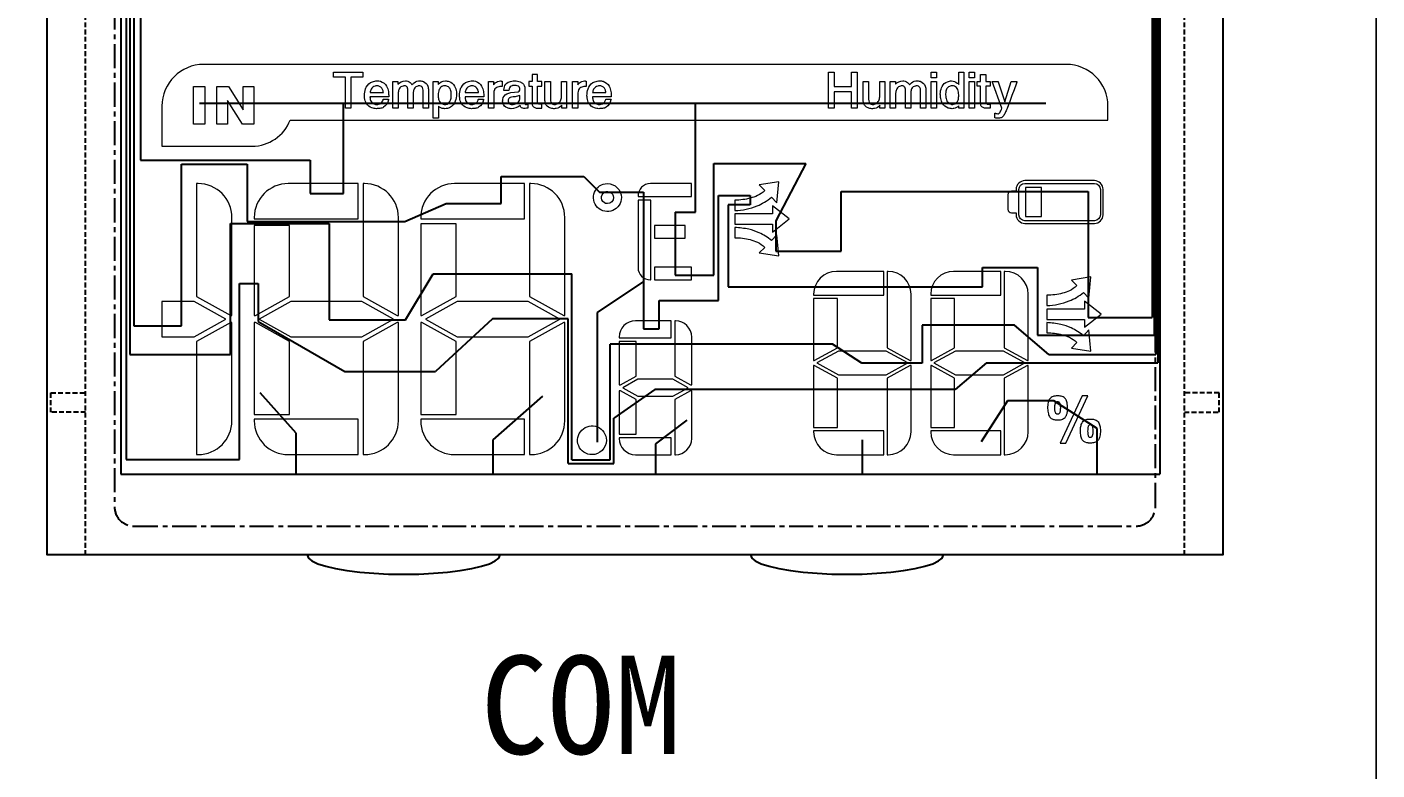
# Model space of a CAD drawing. Header units: millimetres. Extents: x 406 to 1082, y -777 to -474.
# Drawn here: x 824.7 to 894.7, y -740.5 to -701.9 of the extents above; entities that cross this region are included whole.
import ezdxf

# ---------------------------------------------------------------- set-up
doc = ezdxf.new("R2010")
doc.units = ezdxf.units.MM
doc.linetypes.add('CENTER', pattern=[2, 1.25, -0.25, 0.25, -0.25])
doc.linetypes.add('HIDDEN', pattern=[0.375, 0.25, -0.125])
doc.layers.add('COM', color=1, linetype='Continuous')
doc.layers.add('SPEC', color=2, linetype='Continuous')

msp = doc.modelspace()

# ---------------------------------------------------------------- linework, layer by layer
msp.add_lwpolyline([(886.711, -644.302), (886.711, -729.302), (825.711, -729.302), (825.711, -644.302)], close=True)
at = {"linetype": 'HIDDEN'}
for points in [[(827.711, -729.302), (827.711, -644.302)], [(884.711, -729.302), (884.711, -644.302)], [(827.711, -721.898), (825.911, -721.898), (825.911, -720.898), (827.711, -720.898)], [(884.711, -721.898), (886.511, -721.898), (886.511, -720.898), (884.711, -720.898)]]:
    msp.add_lwpolyline(points, dxfattribs=at)
at = {"linetype": 'CENTER'}
msp.add_lwpolyline([(829.211, -646.802), (829.211, -726.802, 0.414214), (830.211, -727.802), (882.211, -727.802, 0.414214), (883.211, -726.802), (883.211, -646.802, 0.414214), (882.211, -645.802), (830.211, -645.802, 0.414214)], format="xyb", close=True, dxfattribs=at)
at = {"lineweight": 9}
for points in [[(878.584, -703.859), (833.84, -703.859, 0.414121), (831.675, -706.024), (831.675, -708.098), (836.352, -708.098, 0.309615), (838.326, -706.746), (880.749, -706.746), (880.749, -706.024, 0.41413)], [(851.26, -705.914, -0.098057), (851.199, -705.905, -0.305908), (851.156, -705.844), (851.156, -705.837), (851.155, -705.829), (851.155, -704.989), (851.374, -704.989), (851.374, -704.751), (851.155, -704.751), (851.155, -704.383), (850.877, -704.383), (850.877, -704.751), (850.708, -704.751), (850.708, -704.989), (850.877, -704.989), (850.877, -705.848, 0.039434), (850.88, -705.911, 0.170239), (850.942, -706.053, 0.157203), (851.087, -706.125, 0.044671), (851.18, -706.133), (851.374, -706.133), (851.374, -705.914)], [(873.274, -706.133), (873.016, -706.133), (873.016, -706.005, -0.183421), (872.757, -706.145, -0.039576), (872.663, -706.153, -0.068649), (872.465, -706.119, -0.192029), (872.167, -705.877, -0.080212), (872.078, -705.632, -0.040799), (872.051, -705.403, -0.080763), (872.116, -705.067, -0.028773), (872.148, -704.996, -0.185136), (872.417, -704.755, -0.079811), (872.631, -704.711, -0.175681), (872.931, -704.822, -0.037067), (873.006, -704.892), (873.006, -704.263), (873.274, -704.263)], [(874.636, -704.989), (874.417, -704.989), (874.417, -705.829), (874.418, -705.837), (874.418, -705.844, 0.305908), (874.461, -705.905, 0.098057), (874.522, -705.914), (874.636, -705.914), (874.636, -706.133), (874.442, -706.133, -0.044671), (874.349, -706.125, -0.157203), (874.204, -706.053, -0.170239), (874.142, -705.911, -0.039434), (874.139, -705.848), (874.139, -704.989), (873.97, -704.989), (873.97, -704.751), (874.139, -704.751), (874.139, -704.383), (874.417, -704.383), (874.417, -704.751), (874.636, -704.751)], [(843.438, -705.546), (842.464, -705.546, 0.07695), (842.493, -705.726, 0.238281), (842.671, -705.91, 0.087418), (842.827, -705.934, 0.036987), (842.904, -705.923, 0.243649), (843.126, -705.751, 0.043447), (843.151, -705.684), (843.156, -705.666), (843.423, -705.666), (843.418, -705.695, -0.207405), (843.169, -706.078, -0.103909), (842.982, -706.14, -0.037595), (842.797, -706.153, -0.072268), (842.566, -706.113, -0.186055), (842.278, -705.88, -0.098405), (842.187, -705.598, -0.023769), (842.176, -705.482, -0.077814), (842.237, -705.119, -0.029514), (842.271, -705.038, -0.200054), (842.587, -704.755, -0.079343), (842.836, -704.711, -0.060607), (843.006, -704.733, -0.213162), (843.326, -704.988, -0.085201), (843.417, -705.27, -0.038378), (843.438, -705.521)], [(842.807, -704.969, 0.03522), (842.737, -704.98, 0.224095), (842.52, -705.144, 0.089848), (842.467, -705.317), (843.158, -705.317, 0.07406), (843.119, -705.156, 0.271863), (842.89, -704.976, 0.043525)], [(845.497, -706.133), (845.219, -706.133), (845.219, -705.253, 0.022106), (845.218, -705.194, 0.115929), (845.182, -705.053, 0.065335), (845.155, -705.019, 0.167103), (845.055, -704.972, 0.038196), (845.01, -704.969), (845.003, -704.969), (844.996, -704.969, 0.028625), (844.949, -704.977, 0.237011), (844.757, -705.125, 0.094758), (844.711, -705.305), (844.711, -706.133), (844.433, -706.133), (844.433, -705.193, 0.073587), (844.419, -705.083, 0.293516), (844.303, -704.974, 0.053516), (844.249, -704.969, 0.036686), (844.183, -704.978, 0.230948), (843.983, -705.123, 0.100918), (843.93, -705.311, 0.020238), (843.926, -705.383), (843.926, -706.133), (843.648, -706.133), (843.648, -704.751), (843.916, -704.751), (843.916, -704.89, -0.233585), (844.299, -704.711, -0.028873), (844.355, -704.714, -0.197185), (844.6, -704.845, -0.045153), (844.648, -704.914, -0.051668), (844.752, -704.812, -0.182272), (845.056, -704.711, -0.074574), (845.234, -704.749, -0.225694), (845.461, -704.983, -0.081625), (845.497, -705.192)], [(846.349, -706.153, -0.0256), (846.285, -706.149, -0.182484), (846.014, -706.023), (846.014, -706.64), (845.746, -706.64), (845.746, -704.751), (846.004, -704.751), (846.004, -704.904, -0.253273), (846.377, -704.711, -0.064916), (846.565, -704.745, -0.192799), (846.855, -704.983, -0.096592), (846.948, -705.283, -0.021779), (846.959, -705.401, -0.078102), (846.892, -705.771, -0.034311), (846.851, -705.863, -0.22958), (846.484, -706.136, -0.044715)], [(846.338, -704.969, 0.033152), (846.287, -704.972, 0.210551), (846.103, -705.079, 0.098876), (846.033, -705.235, 0.062432), (846.004, -705.511, 0.075213), (846.035, -705.705, 0.266598), (846.261, -705.919, 0.045658), (846.35, -705.934, 0.03067), (846.398, -705.93, 0.25259), (846.613, -705.775, 0.096586), (846.675, -705.542, 0.020085), (846.681, -705.441, 0.021964), (846.679, -705.345, 0.112173), (846.617, -705.112, 0.062664), (846.574, -705.054, 0.171433), (846.401, -704.973, 0.033877)], [(848.371, -705.546), (847.397, -705.546, 0.07695), (847.426, -705.726, 0.238281), (847.604, -705.91, 0.087418), (847.76, -705.934, 0.036987), (847.836, -705.923, 0.243649), (848.059, -705.751, 0.043447), (848.084, -705.684), (848.089, -705.666), (848.356, -705.666), (848.351, -705.695, -0.207405), (848.102, -706.078, -0.103909), (847.915, -706.14, -0.037595), (847.73, -706.153, -0.072268), (847.499, -706.113, -0.186055), (847.211, -705.88, -0.098405), (847.119, -705.598, -0.023769), (847.109, -705.482, -0.077814), (847.169, -705.119, -0.029514), (847.204, -705.038, -0.200054), (847.519, -704.755, -0.079343), (847.769, -704.711, -0.060607), (847.939, -704.733, -0.213162), (848.258, -704.988, -0.085201), (848.35, -705.27, -0.038378), (848.371, -705.521)], [(847.74, -704.969, 0.03522), (847.67, -704.98, 0.224095), (847.452, -705.144, 0.089848), (847.399, -705.317), (848.091, -705.317, 0.07406), (848.052, -705.156, 0.271863), (847.823, -704.976, 0.043525)], [(849.316, -705.009), (849.201, -705.009, 0.066), (849.085, -705.03, 0.222838), (848.92, -705.183, 0.086408), (848.888, -705.333), (848.888, -706.133), (848.61, -706.133), (848.61, -704.751), (848.878, -704.751), (848.878, -704.918, -0.054473), (848.965, -704.818, -0.193396), (849.231, -704.711, -0.104628), (849.277, -704.721), (849.316, -704.721)], [(850.658, -706.133), (850.584, -706.133, -0.085988), (850.453, -706.14, -0.117347), (850.329, -706.102, -0.060408), (850.298, -706.076, -0.155308), (850.254, -705.983, -0.186057), (849.788, -706.153, -0.073724), (849.593, -706.116, -0.267737), (849.36, -705.858, -0.045529), (849.346, -705.761, -0.037724), (849.355, -705.671, -0.242971), (849.563, -705.383, -0.08488), (849.775, -705.318), (850.144, -705.278, 0.352383), (850.237, -705.188, 0.048342), (850.241, -705.143, 0.279842), (850.161, -704.993, 0.098316), (850.052, -704.956, 0.072048), (849.873, -704.955, 0.030345), (849.834, -704.964, 0.287395), (849.683, -705.123, 0.043136), (849.673, -705.185), (849.672, -705.208), (849.415, -705.208), (849.416, -705.182, -0.066344), (849.439, -705.023, -0.208157), (849.634, -704.783, -0.101537), (849.887, -704.715, -0.022231), (849.987, -704.711, -0.079599), (850.252, -704.759, -0.034306), (850.313, -704.788, -0.23412), (850.491, -705.034, -0.040168), (850.499, -705.113), (850.499, -705.879, 0.046039), (850.501, -705.899, 0.266143), (850.524, -705.929, 0.100188), (850.554, -705.934), (850.58, -705.934, -0.067524), (850.634, -705.924), (850.658, -705.924)], [(852.667, -706.133), (852.409, -706.133), (852.409, -705.973, -0.193675), (852.124, -706.144, -0.043419), (852.019, -706.153), (851.996, -706.153, -0.076774), (851.792, -706.114, -0.23047), (851.573, -705.897, -0.080553), (851.544, -705.731), (851.544, -704.751), (851.822, -704.751), (851.822, -705.66, 0.10184), (851.849, -705.817, 0.271872), (852.001, -705.93, 0.041829), (852.056, -705.934, 0.038425), (852.122, -705.927, 0.224095), (852.325, -705.789, 0.101548), (852.392, -705.584, 0.019173), (852.399, -705.509), (852.399, -704.751), (852.667, -704.751)], [(853.682, -705.009), (853.567, -705.009, 0.066), (853.451, -705.03, 0.222838), (853.286, -705.183, 0.086408), (853.254, -705.333), (853.254, -706.133), (852.976, -706.133), (852.976, -704.751), (853.244, -704.751), (853.244, -704.918, -0.054473), (853.331, -704.818, -0.193396), (853.597, -704.711, -0.104628), (853.643, -704.721), (853.682, -704.721)], [(854.984, -705.546), (854.01, -705.546, 0.07695), (854.04, -705.726, 0.238281), (854.217, -705.91, 0.087418), (854.373, -705.934, 0.036987), (854.45, -705.923, 0.243649), (854.672, -705.751, 0.043447), (854.697, -705.684), (854.702, -705.666), (854.969, -705.666), (854.964, -705.695, -0.207405), (854.716, -706.078, -0.103909), (854.528, -706.14, -0.037595), (854.343, -706.153, -0.072268), (854.112, -706.113, -0.186055), (853.824, -705.88, -0.098405), (853.733, -705.598, -0.023769), (853.722, -705.482, -0.077814), (853.783, -705.119, -0.029514), (853.817, -705.038, -0.200054), (854.133, -704.755, -0.079343), (854.382, -704.711, -0.060607), (854.553, -704.733, -0.213162), (854.872, -704.988, -0.085201), (854.964, -705.27, -0.038378), (854.984, -705.521)], [(854.353, -704.969, 0.03522), (854.283, -704.98, 0.224095), (854.066, -705.144, 0.089848), (854.013, -705.317), (854.704, -705.317, 0.07406), (854.665, -705.156, 0.271863), (854.436, -704.976, 0.043525)], [(869.176, -706.133), (868.918, -706.133), (868.918, -705.973, -0.193675), (868.633, -706.144, -0.043419), (868.529, -706.153), (868.505, -706.153, -0.076774), (868.301, -706.114, -0.23047), (868.082, -705.897, -0.080553), (868.053, -705.731), (868.053, -704.751), (868.331, -704.751), (868.331, -705.66, 0.10184), (868.358, -705.817, 0.271872), (868.51, -705.93, 0.041829), (868.565, -705.934, 0.038425), (868.631, -705.927, 0.224095), (868.834, -705.789, 0.101548), (868.901, -705.584, 0.019173), (868.909, -705.509), (868.908, -704.751), (869.176, -704.751)], [(871.305, -706.133), (871.027, -706.133), (871.027, -705.253, 0.022106), (871.026, -705.194, 0.115929), (870.99, -705.053, 0.065335), (870.963, -705.019, 0.167103), (870.863, -704.972, 0.038196), (870.818, -704.969), (870.811, -704.969), (870.803, -704.969, 0.028625), (870.757, -704.977, 0.237011), (870.565, -705.125, 0.094758), (870.519, -705.305), (870.519, -706.133), (870.241, -706.133), (870.241, -705.193, 0.073587), (870.227, -705.083, 0.293516), (870.111, -704.974, 0.053516), (870.057, -704.969, 0.036686), (869.991, -704.978, 0.230948), (869.791, -705.123, 0.100918), (869.738, -705.311, 0.020238), (869.733, -705.383), (869.733, -706.133), (869.455, -706.133), (869.455, -704.751), (869.723, -704.751), (869.723, -704.89, -0.233585), (870.107, -704.711, -0.028873), (870.163, -704.714, -0.197185), (870.408, -704.845, -0.045153), (870.456, -704.914, -0.052211), (870.56, -704.812, -0.181206), (870.863, -704.711, -0.074574), (871.042, -704.749, -0.225694), (871.269, -704.983, -0.081625), (871.305, -705.192)], [(872.672, -704.969, 0.028312), (872.618, -704.972, 0.173762), (872.436, -705.054, 0.116547), (872.36, -705.185, 0.085423), (872.329, -705.441, 0.068564), (872.369, -705.694, 0.036976), (872.397, -705.762, 0.239892), (872.607, -705.927, 0.03748), (872.664, -705.934, 0.033419), (872.733, -705.922, 0.26408), (872.972, -705.71, 0.082845), (873.006, -705.51, 0.065227), (872.974, -705.224, 0.069193), (872.923, -705.103, 0.228397), (872.732, -704.974, 0.04132)], [(876.017, -704.784, 0.008997), (875.879, -705.171), (875.768, -705.477), (875.655, -705.782), (875.54, -706.087, -0.011229), (875.438, -706.325, -0.034436), (875.342, -706.508, -0.074512), (875.296, -706.563, -0.166242), (875.169, -706.636, -0.073274), (874.989, -706.649), (874.989, -706.649, -0.097277), (874.891, -706.628), (874.876, -706.622), (874.876, -706.381), (874.9, -706.381, -0.135822), (874.924, -706.388), (874.928, -706.391), (874.933, -706.395, 0.074898), (875.03, -706.412), (875.039, -706.413, 0.219546), (875.087, -706.411, 0.109749), (875.131, -706.373, 0.066363), (875.191, -706.268, 0.02898), (875.242, -706.129), (874.746, -704.751), (875.048, -704.751), (875.053, -704.768), (875.392, -705.805), (875.728, -704.751), (876.03, -704.751)], [(849.634, -705.73, 0.064109), (849.644, -705.811, 0.255966), (849.738, -705.918, 0.091977), (849.838, -705.934, 0.08931), (850.065, -705.881, 0.279196), (850.231, -705.649), (850.231, -705.471, -0.053811), (849.99, -705.531), (849.891, -705.546, 0.084523), (849.734, -705.58, 0.034915), (849.706, -705.595, 0.275053)], [(833.473, -715.898), (835.248, -716.884), (835.305, -716.884), (835.305, -711.797, 0.414128), (833.546, -710.038), (833.473, -710.038)], [(836.462, -711.797), (836.462, -711.87), (841.852, -711.87), (841.852, -710.038), (838.221, -710.038, 0.414134)], [(842.106, -715.898), (843.881, -716.884), (843.939, -716.884), (843.939, -711.797, 0.414134), (842.179, -710.038), (842.106, -710.038)], [(846.855, -710.038, 0.414134), (845.095, -711.797), (845.095, -711.87), (850.485, -711.87), (850.485, -710.038)], [(850.813, -710.038), (850.739, -710.038), (850.739, -715.898), (852.515, -716.884), (852.572, -716.884), (852.572, -711.797, 0.414134)], [(855.507, -710.763, -2.414661), (854.782, -710.038, -0.414136)], [(859.152, -710.038), (857.009, -710.038, 0.414135), (856.371, -710.676), (856.371, -710.702), (859.152, -710.702)], [(862.944, -710.396, -0.087249), (862.561, -710.663, -0.043731), (862.206, -710.793, -0.062249), (861.392, -710.898), (861.392, -711.436, 0.086488), (862.549, -711.194, 0.035337), (862.927, -711.006, 0.044623), (863.293, -710.746), (863.572, -711.044), (863.672, -709.949), (862.663, -710.107)], [(875.986, -711.653, 0.413399), (876.439, -712.105), (880.043, -712.105, 0.413372), (880.495, -711.653), (880.495, -710.34, 0.413372), (880.043, -709.887), (876.439, -709.887, 0.413396), (875.986, -710.34), (875.986, -710.427), (875.749, -710.427, 0.414137), (875.56, -710.616), (875.56, -711.371, 0.41413), (875.749, -711.56), (875.986, -711.56)], [(876.127, -710.34, -0.413509), (876.439, -710.028), (880.043, -710.028, -0.413549), (880.355, -710.34), (880.355, -711.653, -0.413549), (880.043, -711.965), (876.439, -711.965, -0.413497), (876.127, -711.653)], [(854.782, -711.079, -2.414725), (855.097, -710.763, -0.414149)], [(856.371, -714.396, 0.414136), (857.009, -715.034), (857.035, -715.034), (857.035, -710.893), (856.371, -710.893)], [(863.293, -712.995, 0.068566), (862.648, -712.59, 0.048233), (862.121, -712.408, 0.039801), (861.392, -712.317), (861.392, -712.849, -0.067972), (862.186, -712.942, -0.045929), (862.561, -713.078, -0.089024), (862.944, -713.345), (862.663, -713.634), (863.672, -713.792), (863.572, -712.698)], [(866.668, -714.59, 0.414136), (865.478, -715.78), (865.478, -715.829), (869.123, -715.829), (869.123, -714.59)], [(869.295, -714.59), (869.295, -718.553), (870.496, -719.22), (870.534, -719.22), (870.534, -715.78, 0.414136), (869.345, -714.59)], [(875.198, -714.59), (872.743, -714.59, 0.414136), (871.553, -715.78), (871.553, -715.829), (875.198, -715.829)], [(876.61, -715.78, 0.414136), (875.42, -714.59), (875.37, -714.59), (875.37, -718.553), (876.571, -719.22), (876.61, -719.22)], [(879.114, -715.94, 0.044623), (879.479, -715.681), (879.759, -715.978), (879.858, -714.883), (878.85, -715.041), (879.131, -715.33, -0.087249), (878.747, -715.597, -0.043731), (878.393, -715.727, -0.062249), (877.579, -715.832), (877.579, -716.37, 0.086488), (878.736, -716.128, 0.035337)], [(835.248, -717.251), (833.473, -718.237), (833.473, -724.097), (833.546, -724.097, 0.414128), (835.305, -722.338), (835.305, -717.251)], [(842.106, -718.237), (842.106, -724.097), (842.179, -724.097, 0.414134), (843.939, -722.338), (843.939, -717.251), (843.881, -717.251)], [(850.739, -718.237), (850.739, -724.097), (850.813, -724.097, 0.414134), (852.572, -722.338), (852.572, -717.251), (852.515, -717.251)], [(856.236, -717.158, 0.414133), (855.394, -718), (855.394, -718.035), (858.09, -718.035), (858.09, -717.158)], [(858.315, -717.158), (858.28, -717.158), (858.28, -720.026), (859.091, -720.476), (859.157, -720.476), (859.157, -718, 0.414128)], [(878.834, -717.524, 0.048233), (878.307, -717.342, 0.039801), (877.579, -717.251), (877.579, -717.784, -0.067972), (878.372, -717.876, -0.045929), (878.747, -718.012, -0.089024), (879.131, -718.279), (878.85, -718.568), (879.858, -718.726), (879.759, -717.632), (879.479, -717.929, 0.068566)], [(869.295, -720.135), (869.295, -724.099), (869.345, -724.099, 0.414136), (870.534, -722.909), (870.534, -719.468), (870.496, -719.468)], [(876.571, -719.468), (875.37, -720.135), (875.37, -724.099), (875.42, -724.099, 0.414136), (876.61, -722.909), (876.61, -719.468)], [(858.28, -721.232), (858.28, -724.099), (858.315, -724.099, 0.414127), (859.157, -723.258), (859.157, -720.781), (859.091, -720.781)], [(877.738, -722.153, 0.133951), (877.895, -722.26), (877.918, -722.268, 0.071196), (878.106, -722.297, 0.080135), (878.349, -722.27, 0.128587), (878.521, -722.169, 0.101828), (878.605, -722.025), (878.612, -722.003, 0.051696), (878.647, -721.825, 0.06102), (878.639, -721.456, 0.080114), (878.577, -721.255, 0.027443), (878.546, -721.206, 0.148896), (878.378, -721.085, 0.078707), (878.167, -721.048, 0.063965), (877.948, -721.068, 0.125084), (877.767, -721.16, 0.132469), (877.661, -721.338, 0.064359), (877.622, -721.574), (877.62, -721.605), (877.619, -721.638), (877.619, -721.67), (877.619, -721.679), (877.619, -721.712, 0.063242), (877.656, -721.986, 0.102551)], [(878.267, -721.853, -0.057108), (878.246, -721.926), (878.236, -721.945), (878.222, -721.964), (878.204, -721.979), (878.185, -721.99), (878.162, -721.996), (878.136, -721.998), (878.115, -721.996), (878.092, -721.991), (878.071, -721.981), (878.053, -721.967), (878.038, -721.949, -0.099722), (878.009, -721.869), (878.005, -721.847, -0.020767), (877.997, -721.768), (877.995, -721.737, -0.047167), (878.006, -721.493), (878.01, -721.471, -0.079443), (878.036, -721.4), (878.05, -721.381), (878.068, -721.366), (878.088, -721.356, -0.120465), (878.157, -721.349), (878.18, -721.354), (878.201, -721.364), (878.219, -721.378, -0.117077), (878.253, -721.435), (878.259, -721.453, -0.058114), (878.279, -721.635, -0.043191)], [(841.852, -722.265), (836.462, -722.265), (836.462, -722.338, 0.414134), (838.221, -724.097), (841.852, -724.097)], [(845.095, -722.265), (845.095, -722.338, 0.414134), (846.855, -724.097), (850.485, -724.097), (850.485, -722.265)], [(853.98, -724.097, -2.41472), (854.726, -723.351, -0.414136)], [(880.314, -723.208, -0.110523), (880.222, -723.371, -0.090458), (880.117, -723.446), (880.096, -723.456, -0.083513), (879.891, -723.497), (879.861, -723.498, -0.018808), (879.777, -723.497), (879.748, -723.495), (879.72, -723.491, -0.070186), (879.574, -723.453, -0.051572), (879.497, -723.41, -0.113472), (879.397, -723.292, -0.080952), (879.336, -723.091, -0.066338), (879.331, -722.692, -0.07537), (879.387, -722.48, -0.197859), (879.582, -722.292, -0.07373), (879.758, -722.252), (879.787, -722.25), (879.817, -722.249), (879.838, -722.249), (879.869, -722.25), (879.899, -722.251, -0.076113), (880.079, -722.286, -0.195805), (880.279, -722.456, -0.080097), (880.34, -722.657, -0.047293), (880.354, -722.94, -0.068434)], [(879.739, -723.151), (879.755, -723.169), (879.773, -723.183), (879.794, -723.192, 0.163158), (879.885, -723.19), (879.905, -723.18, 0.158432), (879.954, -723.112, 0.054902), (879.975, -723.004), (879.978, -722.976, 0.05209), (879.969, -722.699), (879.965, -722.678, 0.100871), (879.936, -722.599), (879.92, -722.58), (879.902, -722.566), (879.882, -722.556), (879.859, -722.55, 0.128817), (879.789, -722.557), (879.768, -722.568), (879.751, -722.583), (879.736, -722.602), (879.727, -722.62, 0.057955), (879.707, -722.694, 0.046268), (879.697, -722.942), (879.698, -722.973), (879.7, -723.001, 0.042574), (879.715, -723.093, 0.101027)], [(855.394, -723.222), (855.394, -723.258, 0.414134), (856.236, -724.099), (858.09, -724.099), (858.09, -723.222)], [(865.478, -722.859), (865.478, -722.909, 0.414136), (866.668, -724.099), (869.123, -724.099), (869.123, -722.859)], [(871.553, -722.909, 0.414136), (872.743, -724.099), (875.198, -724.099), (875.198, -722.859), (871.553, -722.859)]]:
    msp.add_lwpolyline(points, format="xyb", close=True, dxfattribs=at)
for points in [[(842.096, -704.521), (841.479, -704.521), (841.479, -706.133), (841.191, -706.133), (841.191, -704.521), (840.575, -704.521), (840.575, -704.263), (842.096, -704.263)], [(867.744, -706.133), (867.447, -706.133), (867.447, -705.287), (866.541, -705.287), (866.541, -706.133), (866.243, -706.133), (866.243, -704.263), (866.541, -704.263), (866.541, -705.009), (867.447, -705.009), (867.447, -704.263), (867.744, -704.263)], [(871.851, -704.561), (871.573, -704.561), (871.573, -704.263), (871.851, -704.263)], [(873.821, -704.561), (873.543, -704.561), (873.543, -704.263), (873.821, -704.263)], [(833.897, -706.953), (833.314, -706.953), (833.314, -705.004), (833.897, -705.004)], [(836.433, -706.953), (835.849, -706.953), (835.065, -705.731), (835.065, -706.953), (834.518, -706.953), (834.518, -705.004), (835.12, -705.004), (835.886, -706.21), (835.886, -705.004), (836.433, -705.004)], [(871.851, -706.133), (871.573, -706.133), (871.573, -704.751), (871.851, -704.751)], [(873.821, -706.133), (873.543, -706.133), (873.543, -704.751), (873.821, -704.751)], [(876.474, -711.752), (877.293, -711.752), (877.293, -710.241), (876.474, -710.241)], [(864.208, -711.874), (863.339, -711.2), (863.339, -711.612), (861.392, -711.612), (861.392, -712.146), (863.339, -712.148), (863.339, -712.555)], [(836.462, -712.22), (836.462, -716.884), (836.519, -716.884), (838.294, -715.898), (838.294, -712.22)], [(846.928, -712.125), (845.095, -712.125), (845.095, -716.884), (845.152, -716.884), (846.928, -715.898)], [(857.226, -712.204), (857.226, -712.868), (858.81, -712.868), (858.81, -712.204)], [(857.226, -715.034), (859.152, -715.034), (859.152, -714.369), (857.226, -714.369)], [(833.342, -717.984), (834.992, -717.068), (833.342, -716.151), (831.675, -716.151), (831.675, -717.984)], [(843.687, -717.068), (842.038, -716.151), (838.362, -716.151), (836.713, -717.068), (838.362, -717.984), (842.038, -717.984)], [(846.996, -716.151), (845.346, -717.068), (846.996, -717.984), (850.671, -717.984), (852.321, -717.068), (850.671, -716.151)], [(866.717, -716.001), (865.478, -716.001), (865.478, -719.22), (865.516, -719.22), (866.717, -718.553)], [(872.793, -716.001), (871.553, -716.001), (871.553, -719.22), (871.592, -719.22), (872.793, -718.553)], [(879.525, -716.546), (877.579, -716.546), (877.579, -717.08), (879.526, -717.082), (879.525, -717.489), (880.394, -716.809), (879.525, -716.134)], [(836.462, -722.01), (838.294, -722.01), (838.294, -718.237), (836.519, -717.251), (836.462, -717.251)], [(846.928, -718.237), (845.152, -717.251), (845.095, -717.251), (845.095, -722.01), (846.928, -722.01)], [(856.271, -718.226), (855.394, -718.226), (855.394, -720.476), (855.46, -720.476), (856.271, -720.026)], [(866.763, -718.725), (865.648, -719.344), (866.763, -719.964), (869.249, -719.964), (870.365, -719.344), (869.249, -718.725)], [(875.324, -719.964), (876.44, -719.344), (875.324, -718.725), (872.839, -718.725), (871.723, -719.344), (872.839, -719.964)], [(866.717, -720.135), (865.516, -719.468), (865.478, -719.468), (865.478, -722.687), (866.717, -722.687)], [(871.553, -719.468), (871.553, -722.687), (872.793, -722.687), (872.793, -720.135), (871.592, -719.468)], [(856.367, -720.191), (855.578, -720.629), (856.367, -721.067), (858.184, -721.067), (858.973, -720.629), (858.184, -720.191)], [(856.271, -721.232), (855.46, -720.781), (855.394, -720.781), (855.394, -723.032), (856.271, -723.032)], [(878.264, -723.499), (878.568, -723.499), (879.709, -721.048), (879.409, -721.048)]]:
    msp.add_lwpolyline(points, close=True, dxfattribs=at)
for points in [[(839.211, -729.302), (839.272, -729.459), (839.455, -729.611), (839.756, -729.756), (840.166, -729.89), (840.675, -730.01), (841.272, -730.111), (841.941, -730.193), (842.666, -730.253), (843.429, -730.29), (844.211, -730.302), (844.993, -730.29), (845.756, -730.253), (846.481, -730.193), (847.15, -730.111), (847.746, -730.01), (848.256, -729.89), (848.666, -729.756), (848.966, -729.611), (849.149, -729.459), (849.211, -729.302)], [(862.211, -729.302), (862.272, -729.459), (862.455, -729.611), (862.756, -729.756), (863.166, -729.89), (863.675, -730.01), (864.272, -730.111), (864.941, -730.193), (865.666, -730.253), (866.429, -730.29), (867.211, -730.302), (867.993, -730.29), (868.756, -730.253), (869.481, -730.193), (870.15, -730.111), (870.746, -730.01), (871.256, -729.89), (871.666, -729.756), (871.966, -729.611), (872.149, -729.459), (872.211, -729.302)]]:
    msp.add_lwpolyline(points)
at = {"layer": 'COM', "color": 6}
for p, q in [((883.04, -665.312), (883.04, -716.991)), ((830.563, -701.326), (830.563, -708.826)), ((833.623, -705.865), (877.533, -705.865)), ((841.095, -710.56), (841.095, -705.865)), ((859.343, -711.513), (859.343, -705.865)), ((830.563, -708.826), (839.361, -708.826)), ((839.361, -708.826), (839.361, -710.56)), ((860.303, -714.796), (860.303, -708.988)), ((860.303, -708.988), (865.082, -708.988)), ((865.082, -708.988), (863.526, -711.965)), ((839.361, -710.56), (841.095, -710.56)), ((866.912, -713.549), (866.912, -710.449)), ((866.912, -710.449), (879.715, -710.449)), ((879.715, -710.449), (879.715, -716.991)), ((858.291, -711.513), (858.291, -714.796)), ((858.291, -711.513), (859.343, -711.513)), ((863.526, -711.965), (863.526, -713.549)), ((863.526, -713.549), (866.912, -713.549)), ((858.291, -714.796), (860.303, -714.796)), ((879.715, -716.991), (883.04, -716.991))]:
    msp.add_line(p, q, dxfattribs=at)
at = {"layer": 'COM', "color": 2}
for p, q in [((883.14, -666.712), (883.14, -717.892)), ((830.213, -699.534), (830.213, -717.424)), ((832.682, -709.026), (836.096, -709.026)), ((832.682, -717.424), (832.682, -709.026)), ((836.096, -709.026), (836.096, -711.999)), ((849.264, -711.077), (849.264, -709.678)), ((849.264, -709.678), (853.557, -709.678)), ((853.557, -709.678), (854.365, -710.492)), ((854.365, -710.492), (856.661, -710.492)), ((856.661, -710.492), (856.661, -717.564)), ((860.548, -716.108), (860.548, -710.65)), ((860.548, -710.65), (862.183, -710.65)), ((862.183, -710.65), (862.183, -711.136)), ((844.272, -711.999), (846.416, -711.077)), ((846.416, -711.077), (849.264, -711.077)), ((862.183, -711.136), (861.046, -711.136)), ((861.046, -711.136), (861.046, -715.397)), ((836.096, -711.999), (844.272, -711.999)), ((874.235, -715.397), (874.235, -714.384)), ((874.235, -714.384), (877.094, -714.384)), ((877.094, -714.384), (877.094, -717.892)), ((856.661, -715.112), (854.257, -716.718)), ((861.046, -715.397), (874.235, -715.397)), ((857.46, -717.564), (857.46, -716.108)), ((857.46, -716.108), (860.548, -716.108)), ((854.257, -716.718), (854.257, -723.445)), ((830.213, -717.424), (832.682, -717.424)), ((856.661, -717.564), (857.46, -717.564)), ((877.094, -717.892), (883.14, -717.892))]:
    msp.add_line(p, q, dxfattribs=at)
at = {"layer": 'COM', "color": 3}
for p, q in [((883.24, -668.112), (883.24, -718.912)), ((830.013, -699.234), (830.013, -718.907)), ((835.225, -718.907), (835.225, -712.117)), ((835.225, -712.117), (840.347, -712.117)), ((840.347, -712.117), (840.347, -717.098)), ((844.304, -717.098), (845.735, -714.72)), ((845.735, -714.72), (852.942, -714.72)), ((852.942, -724.364), (852.942, -714.72)), ((840.347, -717.098), (844.304, -717.098)), ((875.899, -717.379), (871.108, -717.379)), ((871.108, -717.379), (871.108, -719.359)), ((877.675, -718.912), (875.899, -717.379)), ((866.456, -718.369), (854.919, -718.369)), ((854.919, -724.364), (854.919, -718.369)), ((867.989, -719.359), (866.456, -718.369)), ((830.013, -718.907), (835.225, -718.907)), ((877.675, -718.912), (883.24, -718.912)), ((871.108, -719.359), (867.989, -719.359)), ((852.942, -724.364), (854.919, -724.364))]:
    msp.add_line(p, q, dxfattribs=at)
at = {"layer": 'COM', "color": 4}
for p, q in [((883.34, -669.512), (883.34, -719.339)), ((829.813, -698.934), (829.813, -724.35)), ((835.69, -724.35), (835.69, -715.223)), ((835.69, -715.223), (836.661, -715.223)), ((836.661, -715.223), (836.661, -717.189)), ((848.815, -717.062), (845.872, -719.781)), ((852.742, -717.062), (848.815, -717.062)), ((852.742, -724.564), (852.742, -717.062)), ((836.661, -717.189), (841.157, -719.781)), ((841.157, -719.781), (845.872, -719.781)), ((874.442, -719.339), (872.824, -720.718)), ((874.442, -719.339), (883.34, -719.339)), ((857.25, -720.718), (855.119, -722.197)), ((872.824, -720.718), (857.25, -720.718)), ((855.119, -724.564), (855.119, -722.197)), ((829.813, -724.35), (835.69, -724.35)), ((852.742, -724.564), (855.119, -724.564))]:
    msp.add_line(p, q, dxfattribs=at)
at = {"layer": 'COM', "color": 1}
for p, q in [((829.531, -670.912), (829.531, -725.105)), ((883.44, -670.912), (883.44, -725.105)), ((838.642, -722.989), (836.775, -720.892)), ((848.86, -723.333), (851.423, -721.072)), ((875.539, -721.299), (874.174, -723.44)), ((877.933, -721.299), (875.539, -721.299)), ((880.185, -722.736), (877.933, -721.299)), ((857.3, -723.54), (858.922, -722.305)), ((880.185, -725.105), (880.185, -722.736)), ((838.642, -725.105), (838.642, -722.989)), ((848.86, -725.105), (848.86, -723.333)), ((868.014, -725.105), (868.014, -723.326)), ((857.3, -725.105), (857.3, -723.54)), ((829.531, -725.105), (883.44, -725.105))]:
    msp.add_line(p, q, dxfattribs=at)
at = {"layer": 'SPEC', "lineweight": 30, "const_width": 0.0909}
msp.add_lwpolyline([(752.365, -776.519), (894.661, -776.519), (894.661, -599.067), (752.365, -599.067)], close=True, dxfattribs=at)

# ---------------------------------------------------------------- texts
at = {"layer": 'COM'}
msp.add_text('COM', height=5.0997, dxfattribs=at).set_placement((848.213, -739.625))

doc.saveas('drawing.dxf')
